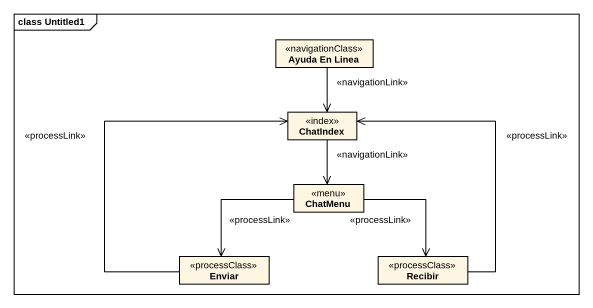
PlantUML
@startuml
mainframe class Untitled1
hide circle
hide empty members
class "Ayuda En Linea" as Ayuda_En_Linea <<navigationClass>>
class ChatIndex <<index>>
class ChatMenu <<menu>>
class Enviar <<processClass>>
class Recibir <<processClass>>
Ayuda_En_Linea --> ChatIndex : <<navigationLink>>
ChatIndex --> ChatMenu : <<navigationLink>>
ChatMenu --> Enviar : <<processLink>>
ChatMenu --> Recibir : <<processLink>>
Enviar -up-> ChatIndex : <<processLink>>
Recibir -up-> ChatIndex : <<processLink>>
@enduml
